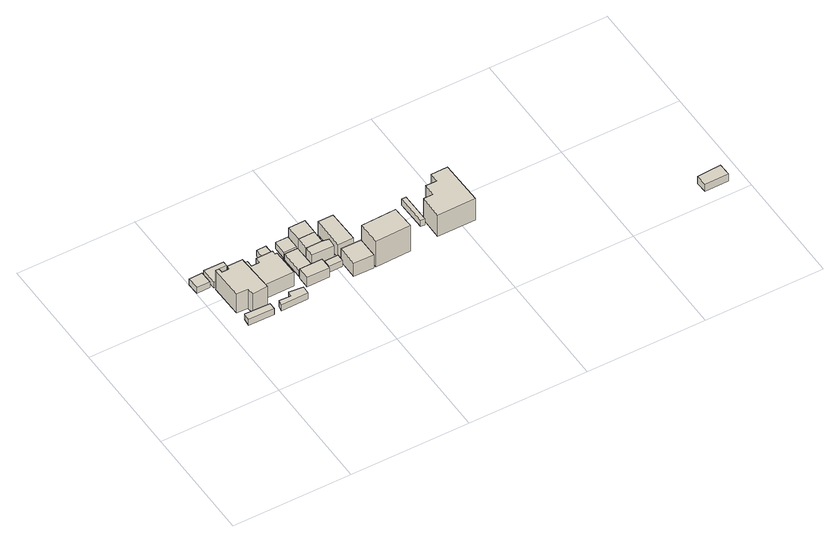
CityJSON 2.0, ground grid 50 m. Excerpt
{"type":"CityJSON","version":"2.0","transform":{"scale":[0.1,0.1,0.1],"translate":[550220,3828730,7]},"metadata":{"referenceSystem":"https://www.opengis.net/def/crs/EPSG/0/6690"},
"CityObjects":{
"building1":{"type":"Building","attributes":{"class":"3001","BuildingDetailAttribute.specifiedBuildingCoverageRate":0.6,"BuildingDetailAttribute.surveyYear":2017,"BuildingRiverFloodingRiskAttribute.description":"2","BuildingRiverFloodingRiskAttribute.rank":"3","BuildingRiverFloodingRiskAttribute.depth":3.74,"BuildingRiverFloodingRiskAttribute.adminType":"1","BuildingRiverFloodingRiskAttribute.scale":"1","BuildingRiverFloodingRiskAttribute.duration":15.25,"BuildingIDAttribute.prefecture":"27","BuildingIDAttribute.city":"27126"},"geometry":[{"type":"Solid","lod":"1","boundaries":[[[[0,1,2,3]],[[2,4,5,3]],[[1,6,4,2]],[[0,7,6,1]],[[3,5,7,0]],[[4,6,7,5]]]]}]},
"building2":{"type":"Building","attributes":{"計測周辺長":27.52,"1/2500図郭":107,"区名":"平野区","町丁目名称":"瓜破西３丁目","街区番号":15,"class":"3001","usage":"411","storeysAboveGround":1,"BuildingDetailAttribute.buildingRoofEdgeArea":33.25,"BuildingDetailAttribute.buildingStructureType":"601","BuildingDetailAttribute.buildingStructureOrgType":"1","BuildingDetailAttribute.detailedUsage":"1110","BuildingDetailAttribute.specifiedBuildingCoverageRate":0.6,"BuildingDetailAttribute.surveyYear":2017,"BuildingRiverFloodingRiskAttribute.description":"2","BuildingRiverFloodingRiskAttribute.rank":"3","BuildingRiverFloodingRiskAttribute.depth":3.53,"BuildingRiverFloodingRiskAttribute.adminType":"1","BuildingRiverFloodingRiskAttribute.scale":"1","BuildingRiverFloodingRiskAttribute.duration":15.03,"BuildingIDAttribute.prefecture":"27","BuildingIDAttribute.city":"27126"},"geometry":[{"type":"Solid","lod":"1","boundaries":[[[[8,9,10,11]],[[10,12,13,11]],[[9,14,12,10]],[[8,15,14,9]],[[11,13,15,8]],[[12,14,15,13]]]]}]},
"building3":{"type":"Building","attributes":{"計測周辺長":58.82,"1/2500図郭":107,"区名":"平野区","町丁目名称":"瓜破西３丁目","街区番号":15,"class":"3002","usage":"411","measuredHeight":9.9,"storeysAboveGround":3,"BuildingDetailAttribute.buildingRoofEdgeArea":169.5,"BuildingDetailAttribute.buildingStructureType":"610","BuildingDetailAttribute.buildingStructureOrgType":"2","BuildingDetailAttribute.detailedUsage":"1110","BuildingDetailAttribute.specifiedBuildingCoverageRate":0.6,"BuildingDetailAttribute.surveyYear":2017,"BuildingRiverFloodingRiskAttribute.description":"2","BuildingRiverFloodingRiskAttribute.rank":"3","BuildingRiverFloodingRiskAttribute.depth":3.49,"BuildingRiverFloodingRiskAttribute.adminType":"1","BuildingRiverFloodingRiskAttribute.scale":"1","BuildingRiverFloodingRiskAttribute.duration":15.03,"BuildingIDAttribute.prefecture":"27","BuildingIDAttribute.city":"27126"},"geometry":[{"type":"Solid","lod":"1","boundaries":[[[[16,17,18,19,20,21,22,23,24,25]],[[24,26,27,25]],[[23,28,26,24]],[[22,29,28,23]],[[21,30,29,22]],[[20,31,30,21]],[[19,32,31,20]],[[18,33,32,19]],[[17,34,33,18]],[[16,35,34,17]],[[25,27,35,16]],[[26,28,29,30,31,32,33,34,35,27]]]]}]},
"building4":{"type":"Building","attributes":{"計測周辺長":31,"1/2500図郭":107,"区名":"平野区","町丁目名称":"瓜破西３丁目","街区番号":15,"class":"3001","usage":"411","storeysAboveGround":1,"BuildingDetailAttribute.buildingRoofEdgeArea":41.69,"BuildingDetailAttribute.buildingStructureType":"610","BuildingDetailAttribute.buildingStructureOrgType":"2","BuildingDetailAttribute.detailedUsage":"1110","BuildingDetailAttribute.specifiedBuildingCoverageRate":0.6,"BuildingDetailAttribute.surveyYear":2017,"BuildingRiverFloodingRiskAttribute.description":"2","BuildingRiverFloodingRiskAttribute.rank":"3","BuildingRiverFloodingRiskAttribute.depth":3.64,"BuildingRiverFloodingRiskAttribute.adminType":"1","BuildingRiverFloodingRiskAttribute.scale":"1","BuildingRiverFloodingRiskAttribute.duration":15.25,"BuildingIDAttribute.prefecture":"27","BuildingIDAttribute.city":"27126"},"geometry":[{"type":"Solid","lod":"1","boundaries":[[[[36,37,38,39,40,41]],[[40,42,43,41]],[[39,44,42,40]],[[38,45,44,39]],[[37,46,45,38]],[[36,47,46,37]],[[41,43,47,36]],[[42,44,45,46,47,43]]]]}]},
"building5":{"type":"Building","attributes":{"計測周辺長":30.07,"1/2500図郭":107,"区名":"平野区","町丁目名称":"瓜破西３丁目","街区番号":15,"class":"3001","usage":"411","measuredHeight":3.1,"storeysAboveGround":1,"BuildingDetailAttribute.buildingRoofEdgeArea":33.72,"BuildingDetailAttribute.buildingStructureType":"601","BuildingDetailAttribute.buildingStructureOrgType":"1","BuildingDetailAttribute.detailedUsage":"1110","BuildingDetailAttribute.specifiedBuildingCoverageRate":0.6,"BuildingDetailAttribute.surveyYear":2017,"BuildingRiverFloodingRiskAttribute.description":"2","BuildingRiverFloodingRiskAttribute.rank":"3","BuildingRiverFloodingRiskAttribute.depth":3.53,"BuildingRiverFloodingRiskAttribute.adminType":"1","BuildingRiverFloodingRiskAttribute.scale":"1","BuildingRiverFloodingRiskAttribute.duration":15.03,"BuildingIDAttribute.prefecture":"27","BuildingIDAttribute.city":"27126"},"geometry":[{"type":"Solid","lod":"1","boundaries":[[[[48,49,50,51,52,53]],[[52,54,55,53]],[[51,56,54,52]],[[50,57,56,51]],[[49,58,57,50]],[[48,59,58,49]],[[53,55,59,48]],[[54,56,57,58,59,55]]]]}]},
"building6":{"type":"Building","attributes":{"計測周辺長":57.06,"1/2500図郭":107,"区名":"平野区","町丁目名称":"瓜破西３丁目","街区番号":15,"class":"3002","usage":"411","measuredHeight":7.2,"storeysAboveGround":2,"BuildingDetailAttribute.buildingRoofEdgeArea":176.56,"BuildingDetailAttribute.buildingStructureType":"610","BuildingDetailAttribute.buildingStructureOrgType":"2","BuildingDetailAttribute.detailedUsage":"1110","BuildingDetailAttribute.specifiedBuildingCoverageRate":0.6,"BuildingDetailAttribute.surveyYear":2017,"BuildingRiverFloodingRiskAttribute.description":"2","BuildingRiverFloodingRiskAttribute.rank":"3","BuildingRiverFloodingRiskAttribute.depth":3.39,"BuildingRiverFloodingRiskAttribute.adminType":"1","BuildingRiverFloodingRiskAttribute.scale":"1","BuildingRiverFloodingRiskAttribute.duration":15.28,"BuildingIDAttribute.prefecture":"27","BuildingIDAttribute.city":"27126"},"geometry":[{"type":"Solid","lod":"1","boundaries":[[[[60,61,62,63,64,65,66,67,68,69]],[[68,70,71,69]],[[67,72,70,68]],[[66,73,72,67]],[[65,74,73,66]],[[64,75,74,65]],[[63,76,75,64]],[[62,77,76,63]],[[61,78,77,62]],[[60,79,78,61]],[[69,71,79,60]],[[70,72,73,74,75,76,77,78,79,71]]]]}]},
"building7":{"type":"Building","attributes":{"計測周辺長":20.25,"1/2500図郭":107,"区名":"平野区","町丁目名称":"瓜破西３丁目","街区番号":15,"class":"3001","usage":"411","storeysAboveGround":1,"BuildingDetailAttribute.buildingRoofEdgeArea":24.5,"BuildingDetailAttribute.buildingStructureType":"610","BuildingDetailAttribute.buildingStructureOrgType":"2","BuildingDetailAttribute.detailedUsage":"1110","BuildingDetailAttribute.specifiedBuildingCoverageRate":0.6,"BuildingDetailAttribute.surveyYear":2017,"BuildingRiverFloodingRiskAttribute.description":"2","BuildingRiverFloodingRiskAttribute.rank":"3","BuildingRiverFloodingRiskAttribute.depth":3.39,"BuildingRiverFloodingRiskAttribute.adminType":"1","BuildingRiverFloodingRiskAttribute.scale":"1","BuildingRiverFloodingRiskAttribute.duration":15.28,"BuildingIDAttribute.prefecture":"27","BuildingIDAttribute.city":"27126"},"geometry":[{"type":"Solid","lod":"1","boundaries":[[[[80,81,82,83]],[[82,84,85,83]],[[81,86,84,82]],[[80,87,86,81]],[[83,85,87,80]],[[84,86,87,85]]]]}]},
"building8":{"type":"Building","attributes":{"class":"3001","measuredHeight":4.7,"BuildingDetailAttribute.specifiedBuildingCoverageRate":0.6,"BuildingDetailAttribute.surveyYear":2017,"BuildingRiverFloodingRiskAttribute.description":"2","BuildingRiverFloodingRiskAttribute.rank":"3","BuildingRiverFloodingRiskAttribute.depth":3.6,"BuildingRiverFloodingRiskAttribute.adminType":"1","BuildingRiverFloodingRiskAttribute.scale":"1","BuildingRiverFloodingRiskAttribute.duration":14.95,"BuildingIDAttribute.prefecture":"27","BuildingIDAttribute.city":"27126"},"geometry":[{"type":"Solid","lod":"1","boundaries":[[[[88,89,90,91]],[[90,92,93,91]],[[89,94,92,90]],[[88,95,94,89]],[[91,93,95,88]],[[92,94,95,93]]]]}]},
"building9":{"type":"Building","attributes":{"計測周辺長":72.06,"1/2500図郭":107,"区名":"平野区","町丁目名称":"瓜破西３丁目","街区番号":15,"class":"3001","usage":"431","measuredHeight":3.1,"storeysAboveGround":1,"BuildingDetailAttribute.buildingRoofEdgeArea":137.25,"BuildingDetailAttribute.buildingStructureType":"601","BuildingDetailAttribute.buildingStructureOrgType":"1","BuildingDetailAttribute.detailedUsage":"1740","BuildingDetailAttribute.specifiedBuildingCoverageRate":0.6,"BuildingDetailAttribute.surveyYear":2017,"BuildingRiverFloodingRiskAttribute.description":"2","BuildingRiverFloodingRiskAttribute.rank":"3","BuildingRiverFloodingRiskAttribute.depth":3.49,"BuildingRiverFloodingRiskAttribute.adminType":"1","BuildingRiverFloodingRiskAttribute.scale":"1","BuildingRiverFloodingRiskAttribute.duration":15.28,"BuildingIDAttribute.prefecture":"27","BuildingIDAttribute.city":"27126"},"geometry":[{"type":"Solid","lod":"1","boundaries":[[[[96,97,98,99]],[[98,100,101,99]],[[97,102,100,98]],[[96,103,102,97]],[[99,101,103,96]],[[100,102,103,101]]]]}]},
"building10":{"type":"Building","attributes":{"計測周辺長":72.06,"1/2500図郭":107,"区名":"平野区","町丁目名称":"瓜破西３丁目","街区番号":15,"class":"3001","usage":"431","measuredHeight":3.3,"storeysAboveGround":1,"BuildingDetailAttribute.buildingRoofEdgeArea":137.25,"BuildingDetailAttribute.buildingStructureType":"601","BuildingDetailAttribute.buildingStructureOrgType":"1","BuildingDetailAttribute.detailedUsage":"1740","BuildingDetailAttribute.specifiedBuildingCoverageRate":0.6,"BuildingDetailAttribute.surveyYear":2017,"BuildingRiverFloodingRiskAttribute.description":"2","BuildingRiverFloodingRiskAttribute.rank":"3","BuildingRiverFloodingRiskAttribute.depth":3.59,"BuildingRiverFloodingRiskAttribute.adminType":"1","BuildingRiverFloodingRiskAttribute.scale":"1","BuildingRiverFloodingRiskAttribute.duration":15.28,"BuildingIDAttribute.prefecture":"27","BuildingIDAttribute.city":"27126"},"geometry":[{"type":"Solid","lod":"1","boundaries":[[[[104,105,106,107]],[[106,108,109,107]],[[105,110,108,106]],[[104,111,110,105]],[[107,109,111,104]],[[108,110,111,109]]]]}]},
"building11":{"type":"Building","attributes":{"計測周辺長":27.07,"1/2500図郭":107,"区名":"平野区","町丁目名称":"瓜破西３丁目","街区番号":15,"class":"3001","usage":"411","measuredHeight":6.4,"storeysAboveGround":2,"BuildingDetailAttribute.buildingRoofEdgeArea":40.43,"BuildingDetailAttribute.buildingStructureType":"601","BuildingDetailAttribute.buildingStructureOrgType":"1","BuildingDetailAttribute.detailedUsage":"1110","BuildingDetailAttribute.specifiedBuildingCoverageRate":0.6,"BuildingDetailAttribute.surveyYear":2017,"BuildingRiverFloodingRiskAttribute.description":"2","BuildingRiverFloodingRiskAttribute.rank":"3","BuildingRiverFloodingRiskAttribute.depth":3.71,"BuildingRiverFloodingRiskAttribute.adminType":"1","BuildingRiverFloodingRiskAttribute.scale":"1","BuildingRiverFloodingRiskAttribute.duration":15.3,"BuildingIDAttribute.prefecture":"27","BuildingIDAttribute.city":"27126"},"geometry":[{"type":"Solid","lod":"1","boundaries":[[[[112,113,114,115,116]],[[115,117,118,116]],[[114,119,117,115]],[[113,120,119,114]],[[112,121,120,113]],[[116,118,121,112]],[[117,119,120,121,118]]]]}]},
"building12":{"type":"Building","attributes":{"計測周辺長":24.13,"1/2500図郭":107,"区名":"平野区","町丁目名称":"瓜破西３丁目","街区番号":15,"class":"3001","usage":"411","measuredHeight":6.5,"storeysAboveGround":2,"BuildingDetailAttribute.buildingRoofEdgeArea":35.71,"BuildingDetailAttribute.buildingStructureType":"601","BuildingDetailAttribute.buildingStructureOrgType":"1","BuildingDetailAttribute.detailedUsage":"1110","BuildingDetailAttribute.specifiedBuildingCoverageRate":0.6,"BuildingDetailAttribute.surveyYear":2017,"BuildingRiverFloodingRiskAttribute.description":"2","BuildingRiverFloodingRiskAttribute.rank":"3","BuildingRiverFloodingRiskAttribute.depth":3.61,"BuildingRiverFloodingRiskAttribute.adminType":"1","BuildingRiverFloodingRiskAttribute.scale":"1","BuildingRiverFloodingRiskAttribute.duration":15.3,"BuildingIDAttribute.prefecture":"27","BuildingIDAttribute.city":"27126"},"geometry":[{"type":"Solid","lod":"1","boundaries":[[[[122,112,116,123]],[[116,124,125,123]],[[112,126,124,116]],[[122,127,126,112]],[[123,125,127,122]],[[124,126,127,125]]]]}]},
"building13":{"type":"Building","attributes":{"計測周辺長":72.06,"1/2500図郭":107,"区名":"平野区","町丁目名称":"瓜破西３丁目","街区番号":15,"class":"3001","usage":"431","storeysAboveGround":1,"BuildingDetailAttribute.buildingRoofEdgeArea":137.25,"BuildingDetailAttribute.buildingStructureType":"601","BuildingDetailAttribute.buildingStructureOrgType":"1","BuildingDetailAttribute.detailedUsage":"1740","BuildingDetailAttribute.specifiedBuildingCoverageRate":0.6,"BuildingDetailAttribute.surveyYear":2017,"BuildingRiverFloodingRiskAttribute.description":"2","BuildingRiverFloodingRiskAttribute.rank":"3","BuildingRiverFloodingRiskAttribute.depth":3.6,"BuildingRiverFloodingRiskAttribute.adminType":"1","BuildingRiverFloodingRiskAttribute.scale":"1","BuildingRiverFloodingRiskAttribute.duration":14.95,"BuildingIDAttribute.prefecture":"27","BuildingIDAttribute.city":"27126"},"geometry":[{"type":"Solid","lod":"1","boundaries":[[[[128,129,130,131]],[[130,132,133,131]],[[129,134,132,130]],[[128,135,134,129]],[[131,133,135,128]],[[132,134,135,133]]]]}]},
"building14":{"type":"Building","attributes":{"計測周辺長":27.85,"1/2500図郭":107,"区名":"平野区","町丁目名称":"瓜破西３丁目","街区番号":15,"class":"3001","usage":"411","measuredHeight":6.5,"storeysAboveGround":2,"BuildingDetailAttribute.buildingRoofEdgeArea":48.48,"BuildingDetailAttribute.buildingStructureType":"601","BuildingDetailAttribute.buildingStructureOrgType":"1","BuildingDetailAttribute.detailedUsage":"1110","BuildingDetailAttribute.specifiedBuildingCoverageRate":0.6,"BuildingDetailAttribute.surveyYear":2017,"BuildingRiverFloodingRiskAttribute.description":"2","BuildingRiverFloodingRiskAttribute.rank":"3","BuildingRiverFloodingRiskAttribute.depth":3.61,"BuildingRiverFloodingRiskAttribute.adminType":"1","BuildingRiverFloodingRiskAttribute.scale":"1","BuildingRiverFloodingRiskAttribute.duration":15.3,"BuildingIDAttribute.prefecture":"27","BuildingIDAttribute.city":"27126"},"geometry":[{"type":"Solid","lod":"1","boundaries":[[[[123,136,137,122]],[[137,138,127,122]],[[136,139,138,137]],[[123,125,139,136]],[[122,127,125,123]],[[138,139,125,127]]]]}]},
"building15":{"type":"Building","attributes":{"計測周辺長":65.51,"1/2500図郭":107,"区名":"平野区","町丁目名称":"瓜破西３丁目","街区番号":15,"class":"3001","usage":"415","measuredHeight":6.7,"storeysAboveGround":4,"BuildingDetailAttribute.buildingRoofEdgeArea":216.71,"BuildingDetailAttribute.buildingStructureType":"603","BuildingDetailAttribute.buildingStructureOrgType":"3","BuildingDetailAttribute.detailedUsage":"1160","BuildingDetailAttribute.specifiedBuildingCoverageRate":0.6,"BuildingDetailAttribute.surveyYear":2017,"BuildingRiverFloodingRiskAttribute.description":"2","BuildingRiverFloodingRiskAttribute.rank":"3","BuildingRiverFloodingRiskAttribute.depth":3.4,"BuildingRiverFloodingRiskAttribute.adminType":"1","BuildingRiverFloodingRiskAttribute.scale":"1","BuildingRiverFloodingRiskAttribute.duration":14.95,"BuildingIDAttribute.prefecture":"27","BuildingIDAttribute.city":"27126"},"geometry":[{"type":"Solid","lod":"1","boundaries":[[[[140,141,142,143]],[[142,144,145,143]],[[141,146,144,142]],[[140,147,146,141]],[[143,145,147,140]],[[144,146,147,145]]]]}]},
"building16":{"type":"Building","attributes":{"計測周辺長":40.59,"1/2500図郭":107,"区名":"平野区","町丁目名称":"瓜破西３丁目","街区番号":15,"class":"3001","usage":"411","measuredHeight":6.7,"storeysAboveGround":2,"BuildingDetailAttribute.buildingRoofEdgeArea":89.71,"BuildingDetailAttribute.buildingStructureType":"601","BuildingDetailAttribute.buildingStructureOrgType":"1","BuildingDetailAttribute.detailedUsage":"1110","BuildingDetailAttribute.specifiedBuildingCoverageRate":0.6,"BuildingDetailAttribute.surveyYear":2017,"BuildingRiverFloodingRiskAttribute.description":"2","BuildingRiverFloodingRiskAttribute.rank":"3","BuildingRiverFloodingRiskAttribute.depth":3.51,"BuildingRiverFloodingRiskAttribute.adminType":"1","BuildingRiverFloodingRiskAttribute.scale":"1","BuildingRiverFloodingRiskAttribute.duration":15.3,"BuildingIDAttribute.prefecture":"27","BuildingIDAttribute.city":"27126"},"geometry":[{"type":"Solid","lod":"1","boundaries":[[[[148,149,150,151]],[[150,152,153,151]],[[149,154,152,150]],[[148,155,154,149]],[[151,153,155,148]],[[152,154,155,153]]]]}]},
"building17":{"type":"Building","attributes":{"計測周辺長":65.51,"1/2500図郭":107,"区名":"平野区","町丁目名称":"瓜破西３丁目","街区番号":15,"class":"3001","usage":"415","measuredHeight":13.2,"storeysAboveGround":4,"BuildingDetailAttribute.buildingRoofEdgeArea":216.71,"BuildingDetailAttribute.buildingStructureType":"603","BuildingDetailAttribute.buildingStructureOrgType":"3","BuildingDetailAttribute.detailedUsage":"1160","BuildingDetailAttribute.specifiedBuildingCoverageRate":0.6,"BuildingDetailAttribute.surveyYear":2017,"BuildingRiverFloodingRiskAttribute.description":"2","BuildingRiverFloodingRiskAttribute.rank":"3","BuildingRiverFloodingRiskAttribute.depth":3.55,"BuildingRiverFloodingRiskAttribute.adminType":"1","BuildingRiverFloodingRiskAttribute.scale":"1","BuildingRiverFloodingRiskAttribute.duration":14.23,"BuildingIDAttribute.prefecture":"27","BuildingIDAttribute.city":"27126"},"geometry":[{"type":"Solid","lod":"1","boundaries":[[[[156,157,158,159]],[[158,160,161,159]],[[157,162,160,158]],[[156,163,162,157]],[[159,161,163,156]],[[160,162,163,161]]]]}]},
"building18":{"type":"Building","attributes":{"計測周辺長":29.69,"1/2500図郭":107,"区名":"平野区","町丁目名称":"瓜破６丁目","街区番号":3,"class":"3003","usage":"421","storeysAboveGround":1,"BuildingDetailAttribute.buildingRoofEdgeArea":24.11,"BuildingDetailAttribute.buildingStructureType":"610","BuildingDetailAttribute.buildingStructureOrgType":"2","BuildingDetailAttribute.detailedUsage":"1830","BuildingDetailAttribute.specifiedBuildingCoverageRate":0.6,"BuildingDetailAttribute.surveyYear":2017,"BuildingRiverFloodingRiskAttribute.description":"2","BuildingRiverFloodingRiskAttribute.rank":"3","BuildingRiverFloodingRiskAttribute.depth":3.71,"BuildingRiverFloodingRiskAttribute.adminType":"1","BuildingRiverFloodingRiskAttribute.scale":"1","BuildingRiverFloodingRiskAttribute.duration":15.15,"BuildingIDAttribute.prefecture":"27","BuildingIDAttribute.city":"27126"},"geometry":[{"type":"Solid","lod":"1","boundaries":[[[[164,165,166,167]],[[166,168,169,167]],[[165,170,168,166]],[[164,171,170,165]],[[167,169,171,164]],[[168,170,171,169]]]]}]},
"building19":{"type":"Building","attributes":{"計測周辺長":69.72,"1/2500図郭":107,"区名":"平野区","町丁目名称":"瓜破６丁目","街区番号":3,"class":"3002","usage":"421","measuredHeight":10.9,"storeysAboveGround":3,"BuildingDetailAttribute.buildingRoofEdgeArea":245.83,"BuildingDetailAttribute.buildingStructureType":"603","BuildingDetailAttribute.buildingStructureOrgType":"3","BuildingDetailAttribute.detailedUsage":"1830","BuildingDetailAttribute.specifiedBuildingCoverageRate":0.6,"BuildingDetailAttribute.surveyYear":2017,"BuildingRiverFloodingRiskAttribute.description":"2","BuildingRiverFloodingRiskAttribute.rank":"3","BuildingRiverFloodingRiskAttribute.depth":3.73,"BuildingRiverFloodingRiskAttribute.adminType":"1","BuildingRiverFloodingRiskAttribute.scale":"1","BuildingRiverFloodingRiskAttribute.duration":13.48,"BuildingIDAttribute.prefecture":"27","BuildingIDAttribute.city":"27126"},"geometry":[{"type":"Solid","lod":"1","boundaries":[[[[172,173,174,175,176,177,178,179]],[[178,180,181,179]],[[177,182,180,178]],[[176,183,182,177]],[[175,184,183,176]],[[174,185,184,175]],[[173,186,185,174]],[[172,187,186,173]],[[179,181,187,172]],[[180,182,183,184,185,186,187,181]]]]}]},
"building20":{"type":"Building","attributes":{"class":"3001","measuredHeight":3.7,"BuildingDetailAttribute.specifiedBuildingCoverageRate":0.8,"BuildingDetailAttribute.surveyYear":2017,"BuildingRiverFloodingRiskAttribute.description":"2","BuildingRiverFloodingRiskAttribute.adminType":"1","BuildingRiverFloodingRiskAttribute.scale":"2","BuildingRiverFloodingRiskAttribute.duration":13.35,"BuildingIDAttribute.prefecture":"27","BuildingIDAttribute.city":"27126"},"geometry":[{"type":"Solid","lod":"1","boundaries":[[[[188,189,190,191]],[[190,192,193,191]],[[189,194,192,190]],[[188,195,194,189]],[[191,193,195,188]],[[192,194,195,193]]]]}]}
},
"vertices":[
[0,626,4],[56,628,4],[57,575,4],[2,574,4],[57,575,34],[2,574,34],[56,628,34],[0,626,34],
[77,338,5],[80,370,5],[185,366,5],[185,337,5],[185,366,35],[185,337,35],[80,370,35],[77,338,35],
[119,411,5],[72,413,5],[70,555,5],[83,555,5],[85,535,5],[115,536,5],[118,551,5],[180,551,5],[187,387,5],[122,383,5],[187,387,104],[122,383,104],[180,551,104],[118,551,104],[115,536,104],[85,535,104],[83,555,104],[70,555,104],[72,413,104],[119,411,104],
[68,565,4],[67,635,4],[152,635,4],[152,614,4],[115,613,4],[115,566,4],[115,613,34],[115,566,34],[152,614,34],[152,635,34],[67,635,34],[68,565,34],
[217,339,5],[220,362,5],[270,360,5],[272,380,5],[332,375,5],[330,340,5],[332,375,36],[330,340,36],[272,380,36],[270,360,36],[220,362,36],[217,339,36],
[184,557,5],[205,557,5],[205,529,5],[239,529,5],[239,553,5],[309,554,5],[310,537,5],[318,537,5],[320,423,5],[187,421,5],[320,423,77],[187,421,77],[318,537,77],[310,537,77],[309,554,77],[239,553,77],[239,529,77],[205,529,77],[205,557,77],[184,557,77],
[285,562,4],[284,624,4],[324,624,4],[325,563,4],[324,624,34],[325,563,34],[284,624,34],[285,562,34],
[359,396,4],[359,448,4],[455,448,4],[455,396,4],[455,448,51],[455,396,51],[359,448,51],[359,396,51],
[362,456,4],[361,554,4],[416,554,4],[417,456,4],[416,554,35],[417,456,35],[361,554,35],[362,456,35],
[363,560,4],[363,620,4],[415,620,4],[416,560,4],[415,620,37],[416,560,37],[363,620,37],[363,560,37],
[493,512,4],[521,507,4],[518,467,4],[426,469,4],[426,511,4],[426,469,68],[426,511,68],[518,467,68],[521,507,68],[493,512,68],
[494,565,4],[425,564,4],[426,511,69],[425,564,69],[493,512,69],[494,565,69],
[465,449,4],[523,450,4],[523,418,4],[465,417,4],[523,418,34],[465,417,34],[523,450,34],[465,449,34],
[424,631,4],[494,632,4],[494,632,69],[424,631,69],
[530,351,5],[530,440,5],[615,439,5],[615,351,5],[615,439,72],[615,351,72],[530,440,72],[530,351,72],
[531,601,4],[595,601,4],[597,464,4],[531,462,4],[597,464,71],[531,462,71],[595,601,71],[531,601,71],
[621,448,5],[769,453,5],[773,355,5],[624,350,5],[773,355,137],[624,350,137],[769,453,137],[621,448,137],
[869,442,5],[866,572,5],[886,571,5],[887,441,5],[886,571,35],[887,441,35],[866,572,35],[869,442,35],
[894,366,6],[895,466,6],[935,466,6],[936,517,6],[983,517,6],[983,556,6],[1052,557,6],[1055,367,6],[1052,557,115],[1055,367,115],[983,556,115],[983,517,115],[936,517,115],[935,466,115],[895,466,115],[894,366,115],
[1803,0,75],[1800,48,75],[1902,54,75],[1903,1,75],[1902,54,112],[1903,1,112],[1800,48,112],[1803,0,112]
]}
